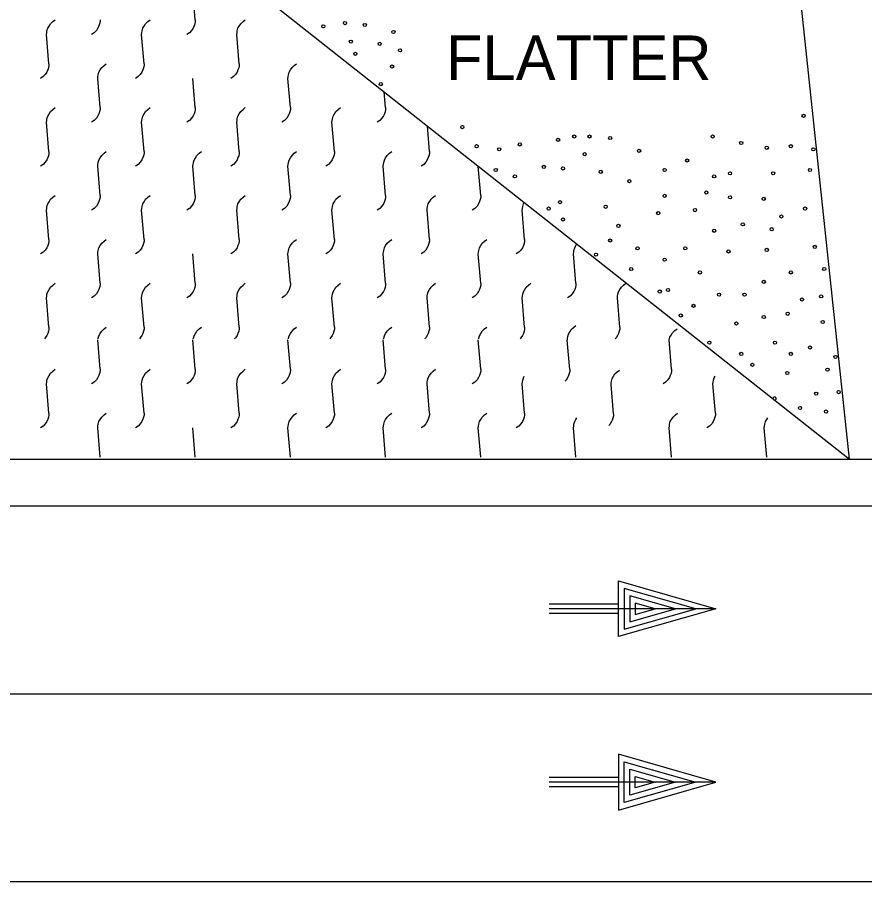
# Model space of a CAD drawing. Extents: x 503 to 668, y 444 to 544.
# Drawn here: x 534.32 to 547.61, y 502.19 to 515.74 of the extents above; entities that cross this region are included whole.
import ezdxf

# ---------------------------------------------------------------- set-up
doc = ezdxf.new("R2010")
doc.units = 0
for name, color, linetype in [('Level 2', 7, 'Continuous'), ('R_PL_PCL_PR', 7, 'Continuous'), ('R_PL_PPED_PR', 7, 'Continuous'), ('R_PL_PSH_PR', 7, 'Continuous')]:
    doc.layers.add(name, color=color, linetype=linetype)

msp = doc.modelspace()

# ---------------------------------------------------------------- linework, layer by layer
at = {"layer": 'Level 2'}
for p, q in [((547.367, 508.809), (546.507, 516.932)), ((537.102, 516.913), (547.367, 508.809)), ((537.112, 515.697), (537.074, 516.156)), ((534.817, 515.009), (534.779, 515.468)), ((536.309, 515.009), (536.271, 515.468)), ((537.8, 515.009), (537.762, 515.468)), ((535.621, 514.32), (535.582, 514.779)), ((537.112, 514.32), (537.074, 514.779)), ((538.604, 514.32), (538.565, 514.779)), ((540.095, 514.32), (540.074, 514.567)), ((534.817, 513.632), (534.779, 514.091)), ((536.309, 513.632), (536.271, 514.091)), ((537.8, 513.632), (537.762, 514.091)), ((539.292, 513.632), (539.254, 514.091)), ((540.783, 513.632), (540.75, 514.033)), ((535.621, 512.944), (535.582, 513.403)), ((537.112, 512.944), (537.074, 513.403)), ((538.604, 512.944), (538.565, 513.403)), ((540.095, 512.944), (540.057, 513.403)), ((541.586, 512.944), (541.548, 513.403)), ((534.817, 512.255), (534.779, 512.714)), ((536.309, 512.255), (536.271, 512.714)), ((537.8, 512.255), (537.762, 512.714)), ((539.292, 512.255), (539.254, 512.714)), ((540.783, 512.255), (540.745, 512.714)), ((542.275, 512.255), (542.237, 512.714)), ((535.621, 511.567), (535.582, 512.026)), ((537.112, 511.567), (537.074, 512.026)), ((538.604, 511.567), (538.565, 512.026)), ((540.095, 511.567), (540.057, 512.026)), ((541.586, 511.567), (541.548, 512.026)), ((543.078, 511.567), (543.04, 512.026)), ((534.817, 510.879), (534.779, 511.337)), ((536.309, 510.879), (536.271, 511.337)), ((537.8, 510.879), (537.762, 511.337)), ((539.292, 510.879), (539.254, 511.337)), ((540.783, 510.879), (540.745, 511.337)), ((542.275, 510.879), (542.237, 511.337)), ((543.766, 510.879), (543.728, 511.337)), ((535.621, 510.219), (535.582, 510.678)), ((537.112, 510.219), (537.074, 510.678)), ((538.604, 510.219), (538.565, 510.678)), ((540.095, 510.219), (540.057, 510.678)), ((541.586, 510.219), (541.548, 510.678)), ((542.982, 510.215), (542.943, 510.674)), ((544.577, 510.219), (544.539, 510.678)), ((534.817, 509.531), (534.779, 509.99)), ((536.309, 509.531), (536.271, 509.99)), ((537.8, 509.531), (537.762, 509.99)), ((539.292, 509.531), (539.254, 509.99)), ((540.783, 509.531), (540.745, 509.99)), ((542.275, 509.531), (542.237, 509.99)), ((543.667, 509.519), (543.629, 509.978)), ((545.266, 509.531), (545.227, 509.99)), ((535.621, 508.843), (535.582, 509.302)), ((537.112, 508.843), (537.074, 509.302)), ((538.604, 508.843), (538.565, 509.302)), ((540.095, 508.843), (540.057, 509.302)), ((541.586, 508.843), (541.548, 509.302)), ((543.078, 508.843), (543.04, 509.302)), ((544.577, 508.843), (544.539, 509.302)), ((546.069, 508.843), (546.03, 509.302)), ((543.747, 506.537), (542.657, 506.537)), ((545.274, 506.464), (542.657, 506.464)), ((543.747, 506.391), (542.657, 506.391)), ((543.747, 503.819), (542.657, 503.819)), ((545.274, 503.746), (542.657, 503.746)), ((543.747, 503.674), (542.657, 503.674))]:
    msp.add_line(p, q, dxfattribs=at)
for points in [[(534.779, 515.468), (534.783, 515.493), (534.787, 515.524), (534.798, 515.564), (534.819, 515.599), (534.842, 515.636), (534.878, 515.669), (534.913, 515.697)], [(535.621, 515.697), (535.62, 515.668), (535.612, 515.632), (535.601, 515.601), (535.586, 515.567), (535.562, 515.53), (535.529, 515.494), (535.487, 515.468)], [(536.271, 515.468), (536.275, 515.493), (536.279, 515.524), (536.29, 515.564), (536.31, 515.599), (536.333, 515.636), (536.369, 515.669), (536.405, 515.697)], [(537.112, 515.697), (537.112, 515.668), (537.104, 515.632), (537.093, 515.601), (537.078, 515.567), (537.053, 515.53), (537.02, 515.494), (536.978, 515.468)], [(537.762, 515.468), (537.766, 515.493), (537.77, 515.524), (537.781, 515.564), (537.802, 515.599), (537.825, 515.636), (537.86, 515.669), (537.896, 515.697)], [(534.817, 515.009), (534.817, 514.98), (534.809, 514.944), (534.798, 514.913), (534.783, 514.878), (534.759, 514.842), (534.726, 514.806), (534.684, 514.779)], [(535.582, 514.779), (535.586, 514.804), (535.59, 514.836), (535.601, 514.876), (535.622, 514.911), (535.645, 514.948), (535.681, 514.981), (535.716, 515.009)], [(536.309, 515.009), (536.309, 514.98), (536.301, 514.944), (536.29, 514.913), (536.275, 514.878), (536.25, 514.842), (536.217, 514.806), (536.175, 514.779)], [(537.8, 515.009), (537.8, 514.98), (537.792, 514.944), (537.781, 514.913), (537.766, 514.878), (537.741, 514.842), (537.709, 514.806), (537.667, 514.779)], [(538.565, 514.779), (538.569, 514.804), (538.573, 514.836), (538.584, 514.876), (538.605, 514.911), (538.628, 514.948), (538.664, 514.981), (538.699, 515.009)], [(534.779, 514.091), (534.783, 514.116), (534.787, 514.147), (534.798, 514.187), (534.819, 514.223), (534.842, 514.26), (534.878, 514.292), (534.913, 514.32)], [(535.621, 514.32), (535.62, 514.291), (535.612, 514.256), (535.601, 514.224), (535.586, 514.19), (535.562, 514.153), (535.529, 514.118), (535.487, 514.091)], [(536.271, 514.091), (536.275, 514.116), (536.279, 514.147), (536.29, 514.187), (536.31, 514.223), (536.333, 514.26), (536.369, 514.292), (536.405, 514.32)], [(537.112, 514.32), (537.112, 514.291), (537.104, 514.256), (537.093, 514.224), (537.078, 514.19), (537.053, 514.153), (537.02, 514.118), (536.978, 514.091)], [(537.762, 514.091), (537.766, 514.116), (537.77, 514.147), (537.781, 514.187), (537.802, 514.223), (537.825, 514.26), (537.86, 514.292), (537.896, 514.32)], [(538.604, 514.32), (538.603, 514.291), (538.595, 514.256), (538.584, 514.224), (538.569, 514.19), (538.545, 514.153), (538.512, 514.118), (538.47, 514.091)], [(539.254, 514.091), (539.258, 514.116), (539.262, 514.147), (539.273, 514.187), (539.293, 514.223), (539.316, 514.26), (539.352, 514.292), (539.388, 514.32)], [(540.095, 514.32), (540.095, 514.291), (540.087, 514.256), (540.076, 514.224), (540.061, 514.19), (540.036, 514.153), (540.003, 514.118), (539.961, 514.091)], [(534.817, 513.632), (534.817, 513.603), (534.809, 513.567), (534.798, 513.536), (534.783, 513.502), (534.759, 513.465), (534.726, 513.429), (534.684, 513.403)], [(535.582, 513.403), (535.586, 513.428), (535.59, 513.459), (535.601, 513.499), (535.622, 513.534), (535.645, 513.571), (535.681, 513.604), (535.716, 513.632)], [(536.309, 513.632), (536.309, 513.603), (536.301, 513.567), (536.29, 513.536), (536.275, 513.502), (536.25, 513.465), (536.217, 513.429), (536.175, 513.403)], [(537.074, 513.403), (537.078, 513.428), (537.082, 513.459), (537.093, 513.499), (537.113, 513.534), (537.137, 513.571), (537.172, 513.604), (537.208, 513.632)], [(537.8, 513.632), (537.8, 513.603), (537.792, 513.567), (537.781, 513.536), (537.766, 513.502), (537.741, 513.465), (537.709, 513.429), (537.667, 513.403)], [(538.565, 513.403), (538.569, 513.428), (538.573, 513.459), (538.584, 513.499), (538.605, 513.534), (538.628, 513.571), (538.664, 513.604), (538.699, 513.632)], [(539.292, 513.632), (539.292, 513.603), (539.284, 513.567), (539.273, 513.536), (539.258, 513.502), (539.233, 513.465), (539.2, 513.429), (539.158, 513.403)], [(540.057, 513.403), (540.061, 513.428), (540.065, 513.459), (540.076, 513.499), (540.096, 513.534), (540.12, 513.571), (540.155, 513.604), (540.191, 513.632)], [(540.783, 513.632), (540.783, 513.603), (540.775, 513.567), (540.764, 513.536), (540.749, 513.502), (540.724, 513.465), (540.692, 513.429), (540.65, 513.403)], [(541.548, 513.403), (541.548, 513.403)], [(534.779, 512.714), (534.783, 512.739), (534.787, 512.771), (534.798, 512.81), (534.819, 512.846), (534.842, 512.883), (534.878, 512.916), (534.913, 512.944)], [(535.621, 512.944), (535.62, 512.915), (535.612, 512.879), (535.601, 512.848), (535.586, 512.813), (535.562, 512.776), (535.529, 512.741), (535.487, 512.714)], [(536.271, 512.714), (536.275, 512.739), (536.279, 512.771), (536.29, 512.81), (536.31, 512.846), (536.333, 512.883), (536.369, 512.916), (536.405, 512.944)], [(537.112, 512.944), (537.112, 512.915), (537.104, 512.879), (537.093, 512.848), (537.078, 512.813), (537.053, 512.776), (537.02, 512.741), (536.978, 512.714)], [(537.762, 512.714), (537.766, 512.739), (537.77, 512.771), (537.781, 512.81), (537.802, 512.846), (537.825, 512.883), (537.86, 512.916), (537.896, 512.944)], [(538.604, 512.944), (538.603, 512.915), (538.595, 512.879), (538.584, 512.848), (538.569, 512.813), (538.545, 512.776), (538.512, 512.741), (538.47, 512.714)], [(539.254, 512.714), (539.258, 512.739), (539.262, 512.771), (539.273, 512.81), (539.293, 512.846), (539.316, 512.883), (539.352, 512.916), (539.388, 512.944)], [(540.095, 512.944), (540.095, 512.915), (540.087, 512.879), (540.076, 512.848), (540.061, 512.813), (540.036, 512.776), (540.003, 512.741), (539.961, 512.714)], [(540.745, 512.714), (540.749, 512.739), (540.753, 512.771), (540.764, 512.81), (540.785, 512.846), (540.808, 512.883), (540.843, 512.916), (540.879, 512.944)], [(541.586, 512.944), (541.586, 512.915), (541.578, 512.879), (541.567, 512.848), (541.552, 512.813), (541.528, 512.776), (541.495, 512.741), (541.453, 512.714)], [(542.237, 512.714), (542.241, 512.739), (542.245, 512.771), (542.256, 512.81), (542.269, 512.834)], [(534.817, 512.255), (534.817, 512.226), (534.809, 512.191), (534.798, 512.159), (534.783, 512.125), (534.759, 512.088), (534.726, 512.052), (534.684, 512.026)], [(535.582, 512.026), (535.586, 512.051), (535.59, 512.082), (535.601, 512.122), (535.622, 512.158), (535.645, 512.194), (535.681, 512.227), (535.716, 512.255)], [(536.309, 512.255), (536.309, 512.226), (536.301, 512.191), (536.29, 512.159), (536.275, 512.125), (536.25, 512.088), (536.217, 512.052), (536.175, 512.026)], [(537.8, 512.255), (537.8, 512.226), (537.792, 512.191), (537.781, 512.159), (537.766, 512.125), (537.741, 512.088), (537.709, 512.052), (537.667, 512.026)], [(538.565, 512.026), (538.569, 512.051), (538.573, 512.082), (538.584, 512.122), (538.605, 512.158), (538.628, 512.194), (538.664, 512.227), (538.699, 512.255)], [(539.292, 512.255), (539.292, 512.226), (539.284, 512.191), (539.273, 512.159), (539.258, 512.125), (539.233, 512.088), (539.2, 512.052), (539.158, 512.026)], [(540.057, 512.026), (540.061, 512.051), (540.065, 512.082), (540.076, 512.122), (540.096, 512.158), (540.12, 512.194), (540.155, 512.227), (540.191, 512.255)], [(540.783, 512.255), (540.783, 512.226), (540.775, 512.191), (540.764, 512.159), (540.749, 512.125), (540.724, 512.088), (540.692, 512.052), (540.65, 512.026)], [(541.548, 512.026), (541.552, 512.051), (541.556, 512.082), (541.567, 512.122), (541.588, 512.158), (541.611, 512.194), (541.647, 512.227), (541.682, 512.255)], [(542.275, 512.255), (542.275, 512.226), (542.267, 512.191), (542.256, 512.159), (542.241, 512.125), (542.216, 512.088), (542.183, 512.052), (542.141, 512.026)], [(543.04, 512.026), (543.044, 512.051), (543.048, 512.082), (543.059, 512.122), (543.079, 512.158), (543.095, 512.182)], [(534.779, 511.337), (534.783, 511.363), (534.787, 511.394), (534.798, 511.434), (534.819, 511.469), (534.842, 511.506), (534.878, 511.539), (534.913, 511.567)], [(535.621, 511.567), (535.62, 511.538), (535.612, 511.502), (535.601, 511.471), (535.586, 511.437), (535.562, 511.4), (535.529, 511.364), (535.487, 511.337)], [(536.271, 511.337), (536.275, 511.363), (536.279, 511.394), (536.29, 511.434), (536.31, 511.469), (536.333, 511.506), (536.369, 511.539), (536.405, 511.567)], [(537.112, 511.567), (537.112, 511.538), (537.104, 511.502), (537.093, 511.471), (537.078, 511.437), (537.053, 511.4), (537.02, 511.364), (536.978, 511.337)], [(537.762, 511.337), (537.766, 511.363), (537.77, 511.394), (537.781, 511.434), (537.802, 511.469), (537.825, 511.506), (537.86, 511.539), (537.896, 511.567)], [(538.604, 511.567), (538.603, 511.538), (538.595, 511.502), (538.584, 511.471), (538.569, 511.437), (538.545, 511.4), (538.512, 511.364), (538.47, 511.337)], [(539.254, 511.337), (539.258, 511.363), (539.262, 511.394), (539.273, 511.434), (539.293, 511.469), (539.316, 511.506), (539.352, 511.539), (539.388, 511.567)], [(540.095, 511.567), (540.095, 511.538), (540.087, 511.502), (540.076, 511.471), (540.061, 511.437), (540.036, 511.4), (540.003, 511.364), (539.961, 511.337)], [(540.745, 511.337), (540.749, 511.363), (540.753, 511.394), (540.764, 511.434), (540.785, 511.469), (540.808, 511.506), (540.843, 511.539), (540.879, 511.567)], [(541.586, 511.567), (541.586, 511.538), (541.578, 511.502), (541.567, 511.471), (541.552, 511.437), (541.528, 511.4), (541.495, 511.364), (541.453, 511.337)], [(542.237, 511.337), (542.241, 511.363), (542.245, 511.394), (542.256, 511.434), (542.276, 511.469), (542.299, 511.506), (542.335, 511.539), (542.371, 511.567)], [(543.078, 511.567), (543.078, 511.538), (543.07, 511.502), (543.059, 511.471), (543.044, 511.437), (543.019, 511.4), (542.986, 511.364), (542.944, 511.337)], [(543.728, 511.337), (543.732, 511.363), (543.736, 511.394), (543.747, 511.434), (543.768, 511.469), (543.791, 511.506), (543.826, 511.539), (543.862, 511.567)], [(534.817, 510.879), (534.817, 510.849), (534.809, 510.814), (534.798, 510.782), (534.783, 510.748), (534.759, 510.711), (534.746, 510.698)], [(535.589, 510.698), (535.59, 510.706), (535.601, 510.745), (535.622, 510.781), (535.645, 510.818), (535.681, 510.851), (535.716, 510.879)], [(536.309, 510.879), (536.309, 510.849), (536.301, 510.814), (536.29, 510.782), (536.275, 510.748), (536.25, 510.711), (536.238, 510.698)], [(537.081, 510.698), (537.082, 510.706), (537.093, 510.745), (537.113, 510.781), (537.137, 510.818), (537.172, 510.851), (537.208, 510.879)], [(537.8, 510.879), (537.8, 510.849), (537.792, 510.814), (537.781, 510.782), (537.766, 510.748), (537.741, 510.711), (537.729, 510.698)], [(538.572, 510.698), (538.573, 510.706), (538.584, 510.745), (538.605, 510.781), (538.628, 510.818), (538.664, 510.851), (538.699, 510.879)], [(539.292, 510.879), (539.292, 510.849), (539.284, 510.814), (539.273, 510.782), (539.258, 510.748), (539.233, 510.711), (539.221, 510.698)], [(540.064, 510.698), (540.065, 510.706), (540.076, 510.745), (540.096, 510.781), (540.12, 510.818), (540.155, 510.851), (540.191, 510.879)], [(540.783, 510.879), (540.783, 510.849), (540.775, 510.814), (540.764, 510.782), (540.749, 510.748), (540.724, 510.711), (540.712, 510.698)], [(541.555, 510.698), (541.556, 510.706), (541.567, 510.745), (541.588, 510.781), (541.611, 510.818), (541.647, 510.851), (541.682, 510.879)], [(542.275, 510.879), (542.275, 510.849), (542.267, 510.814), (542.256, 510.782), (542.241, 510.748), (542.216, 510.711), (542.204, 510.698)], [(542.944, 510.674), (542.947, 510.699), (542.951, 510.731), (542.963, 510.77), (542.983, 510.806), (543.006, 510.843), (543.042, 510.876), (543.078, 510.904)], [(543.766, 510.879), (543.766, 510.849), (543.758, 510.814), (543.747, 510.782), (543.732, 510.748), (543.707, 510.711), (543.695, 510.698)], [(544.538, 510.673), (544.539, 510.68), (544.55, 510.72), (544.571, 510.755), (544.594, 510.792), (544.63, 510.825), (544.665, 510.853)], [(541.548, 510.678), (541.548, 510.679)], [(544.539, 510.678), (544.539, 510.679)], [(534.779, 509.99), (534.783, 510.015), (534.787, 510.046), (534.798, 510.086), (534.819, 510.122), (534.842, 510.159), (534.878, 510.191), (534.913, 510.219)], [(535.621, 510.219), (535.62, 510.19), (535.612, 510.155), (535.601, 510.123), (535.586, 510.089), (535.562, 510.052), (535.529, 510.017), (535.487, 509.99)], [(536.271, 509.99), (536.275, 510.015), (536.279, 510.046), (536.29, 510.086), (536.31, 510.122), (536.333, 510.159), (536.369, 510.191), (536.405, 510.219)], [(537.112, 510.219), (537.112, 510.19), (537.104, 510.155), (537.093, 510.123), (537.078, 510.089), (537.053, 510.052), (537.02, 510.017), (536.978, 509.99)], [(537.762, 509.99), (537.766, 510.015), (537.77, 510.046), (537.781, 510.086), (537.802, 510.122), (537.825, 510.159), (537.86, 510.191), (537.896, 510.219)], [(538.604, 510.219), (538.603, 510.19), (538.595, 510.155), (538.584, 510.123), (538.569, 510.089), (538.545, 510.052), (538.512, 510.017), (538.47, 509.99)], [(539.254, 509.99), (539.258, 510.015), (539.262, 510.046), (539.273, 510.086), (539.293, 510.122), (539.316, 510.159), (539.352, 510.191), (539.388, 510.219)], [(540.095, 510.219), (540.095, 510.19), (540.087, 510.155), (540.076, 510.123), (540.061, 510.089), (540.036, 510.052), (540.003, 510.017), (539.961, 509.99)], [(540.745, 509.99), (540.749, 510.015), (540.753, 510.046), (540.764, 510.086), (540.785, 510.122), (540.808, 510.159), (540.843, 510.191), (540.879, 510.219)], [(541.586, 510.219), (541.586, 510.19), (541.578, 510.155), (541.567, 510.123), (541.552, 510.089), (541.528, 510.052), (541.495, 510.017), (541.453, 509.99)], [(542.982, 510.215), (542.982, 510.186), (542.973, 510.15), (542.963, 510.119), (542.947, 510.085), (542.923, 510.048), (542.91, 510.035)], [(543.629, 509.978), (543.633, 510.003), (543.637, 510.035), (543.648, 510.074), (543.668, 510.11), (543.691, 510.147), (543.727, 510.18), (543.763, 510.207)], [(544.577, 510.219), (544.577, 510.19), (544.569, 510.155), (544.558, 510.123), (544.543, 510.089), (544.518, 510.052), (544.485, 510.017), (544.444, 509.99)], [(542.237, 509.99), (542.241, 510.015), (542.245, 510.046), (542.256, 510.086), (542.269, 510.11)], [(545.227, 509.99), (545.231, 510.015), (545.235, 510.046), (545.246, 510.086), (545.26, 510.11)], [(534.817, 509.531), (534.817, 509.502), (534.809, 509.466), (534.798, 509.435), (534.783, 509.401), (534.759, 509.364), (534.726, 509.328), (534.684, 509.302)], [(535.582, 509.302), (535.586, 509.327), (535.59, 509.358), (535.601, 509.398), (535.622, 509.433), (535.645, 509.47), (535.681, 509.503), (535.716, 509.531)], [(536.309, 509.531), (536.309, 509.502), (536.301, 509.466), (536.29, 509.435), (536.275, 509.401), (536.25, 509.364), (536.217, 509.328), (536.175, 509.302)], [(537.8, 509.531), (537.8, 509.502), (537.792, 509.466), (537.781, 509.435), (537.766, 509.401), (537.741, 509.364), (537.709, 509.328), (537.667, 509.302)], [(538.565, 509.302), (538.569, 509.327), (538.573, 509.358), (538.584, 509.398), (538.605, 509.433), (538.628, 509.47), (538.664, 509.503), (538.699, 509.531)], [(539.292, 509.531), (539.292, 509.502), (539.284, 509.466), (539.273, 509.435), (539.258, 509.401), (539.233, 509.364), (539.2, 509.328), (539.158, 509.302)], [(540.057, 509.302), (540.061, 509.327), (540.065, 509.358), (540.076, 509.398), (540.096, 509.433), (540.12, 509.47), (540.155, 509.503), (540.191, 509.531)], [(540.783, 509.531), (540.783, 509.502), (540.775, 509.466), (540.764, 509.435), (540.749, 509.401), (540.724, 509.364), (540.692, 509.328), (540.65, 509.302)], [(541.548, 509.302), (541.552, 509.327), (541.556, 509.358), (541.567, 509.398), (541.588, 509.433), (541.611, 509.47), (541.647, 509.503), (541.682, 509.531)], [(542.275, 509.531), (542.275, 509.502), (542.267, 509.466), (542.256, 509.435), (542.241, 509.401), (542.216, 509.364), (542.183, 509.328), (542.141, 509.302)], [(543.667, 509.519), (543.667, 509.49), (543.659, 509.454), (543.648, 509.423), (543.633, 509.389), (543.608, 509.352), (543.596, 509.339)], [(544.539, 509.302), (544.543, 509.327), (544.547, 509.358), (544.558, 509.398), (544.579, 509.433), (544.602, 509.47), (544.637, 509.503), (544.673, 509.531)], [(545.266, 509.531), (545.265, 509.502), (545.257, 509.466), (545.246, 509.435), (545.231, 509.401), (545.207, 509.364), (545.174, 509.328), (545.132, 509.302)], [(543.04, 509.302), (543.044, 509.327), (543.048, 509.358), (543.059, 509.398), (543.079, 509.433), (543.095, 509.458)], [(546.031, 509.302), (546.034, 509.327), (546.038, 509.358), (546.049, 509.398), (546.07, 509.433), (546.085, 509.458)]]:
    msp.add_lwpolyline(points, dxfattribs=at)
for points in [[(543.747, 506.028), (543.747, 506.9), (545.274, 506.464)], [(543.835, 506.144), (544.956, 506.464), (543.835, 506.785)], [(543.922, 506.259), (544.639, 506.464), (543.922, 506.669)], [(544.009, 506.375), (544.321, 506.464), (544.009, 506.553)], [(543.747, 504.183), (543.747, 503.31), (545.274, 503.746)], [(543.835, 504.067), (544.956, 503.746), (543.835, 503.426)], [(543.922, 503.951), (544.639, 503.746), (543.922, 503.542)], [(544.009, 503.836), (544.321, 503.746), (544.009, 503.657)]]:
    msp.add_lwpolyline(points, close=True, dxfattribs=at)
for centre in [(539.119, 515.595), (539.458, 515.645), (539.769, 515.616), (540.218, 515.506), (539.55, 515.355), (540.003, 515.32), (539.62, 515.164), (540.321, 515.218), (540.197, 514.965), (540.021, 514.689), (546.647, 514.191), (541.298, 514.015), (542.799, 513.815), (543.052, 513.867), (543.292, 513.867), (543.616, 513.843), (545.222, 513.867), (541.522, 513.715), (541.875, 513.667), (542.199, 513.743), (545.67, 513.767), (546.07, 513.691), (546.447, 513.715), (546.799, 513.667), (543.216, 513.591), (544.069, 513.643), (542.575, 513.391), (544.822, 513.491), (541.822, 513.343), (542.875, 513.367), (543.468, 513.314), (544.469, 513.343), (545.494, 513.291), (546.17, 513.291), (546.747, 513.343), (542.122, 513.243), (543.916, 513.167), (545.246, 513.243), (545.122, 512.99), (544.469, 512.938), (545.494, 512.914), (546.023, 512.89), (542.651, 512.738), (542.828, 512.838), (543.545, 512.766), (544.946, 512.714), (546.671, 512.738), (544.369, 512.666), (546.299, 512.614), (542.875, 512.566), (543.745, 512.466), (545.694, 512.49), (545.246, 512.39), (546.147, 512.414), (543.616, 512.238), (544.045, 512.114), (544.793, 512.114), (545.47, 512.066), (546.07, 512.09), (546.823, 512.137), (543.392, 512.014), (544.469, 511.937), (543.945, 511.79), (546.971, 511.79), (545.022, 511.737), (546.447, 511.737), (546.023, 511.589), (544.393, 511.437), (544.522, 511.461), (545.322, 511.389), (545.722, 511.389), (546.923, 511.361), (546.623, 511.313), (544.922, 511.213), (546.399, 511.089), (544.722, 511.061), (546.023, 511.037), (546.947, 510.96), (545.594, 510.937), (545.17, 510.636), (546.199, 510.636), (546.747, 510.56), (545.67, 510.46), (546.447, 510.46), (547.147, 510.412), (545.844, 510.289), (546.392, 510.161), (547.021, 510.213), (547.197, 509.861), (546.844, 509.837), (546.592, 509.613), (546.999, 509.556)]:
    msp.add_circle(centre, 0.0248, dxfattribs=at)
msp.add_arc((546.192, 509.76), 0.0248, 274.6002, 188.8195, dxfattribs=at)
at = {"layer": 'R_PL_PCL_PR'}
msp.add_line((516.651, 505.13), (647.982, 505.13), dxfattribs=at)
at = {"layer": 'R_PL_PPED_PR'}
for p, q in [((647.982, 508.073), (516.651, 508.073)), ((647.982, 502.186), (516.651, 502.186))]:
    msp.add_line(p, q, dxfattribs=at)
at = {"layer": 'R_PL_PSH_PR'}
msp.add_line((516.651, 508.809), (647.982, 508.809), dxfattribs=at)

# ---------------------------------------------------------------- texts
at = {"layer": 'Level 2'}
msp.add_text('FLATTER', height=0.7, dxfattribs=at).set_placement((541.043, 514.751))

doc.saveas('drawing.dxf')
